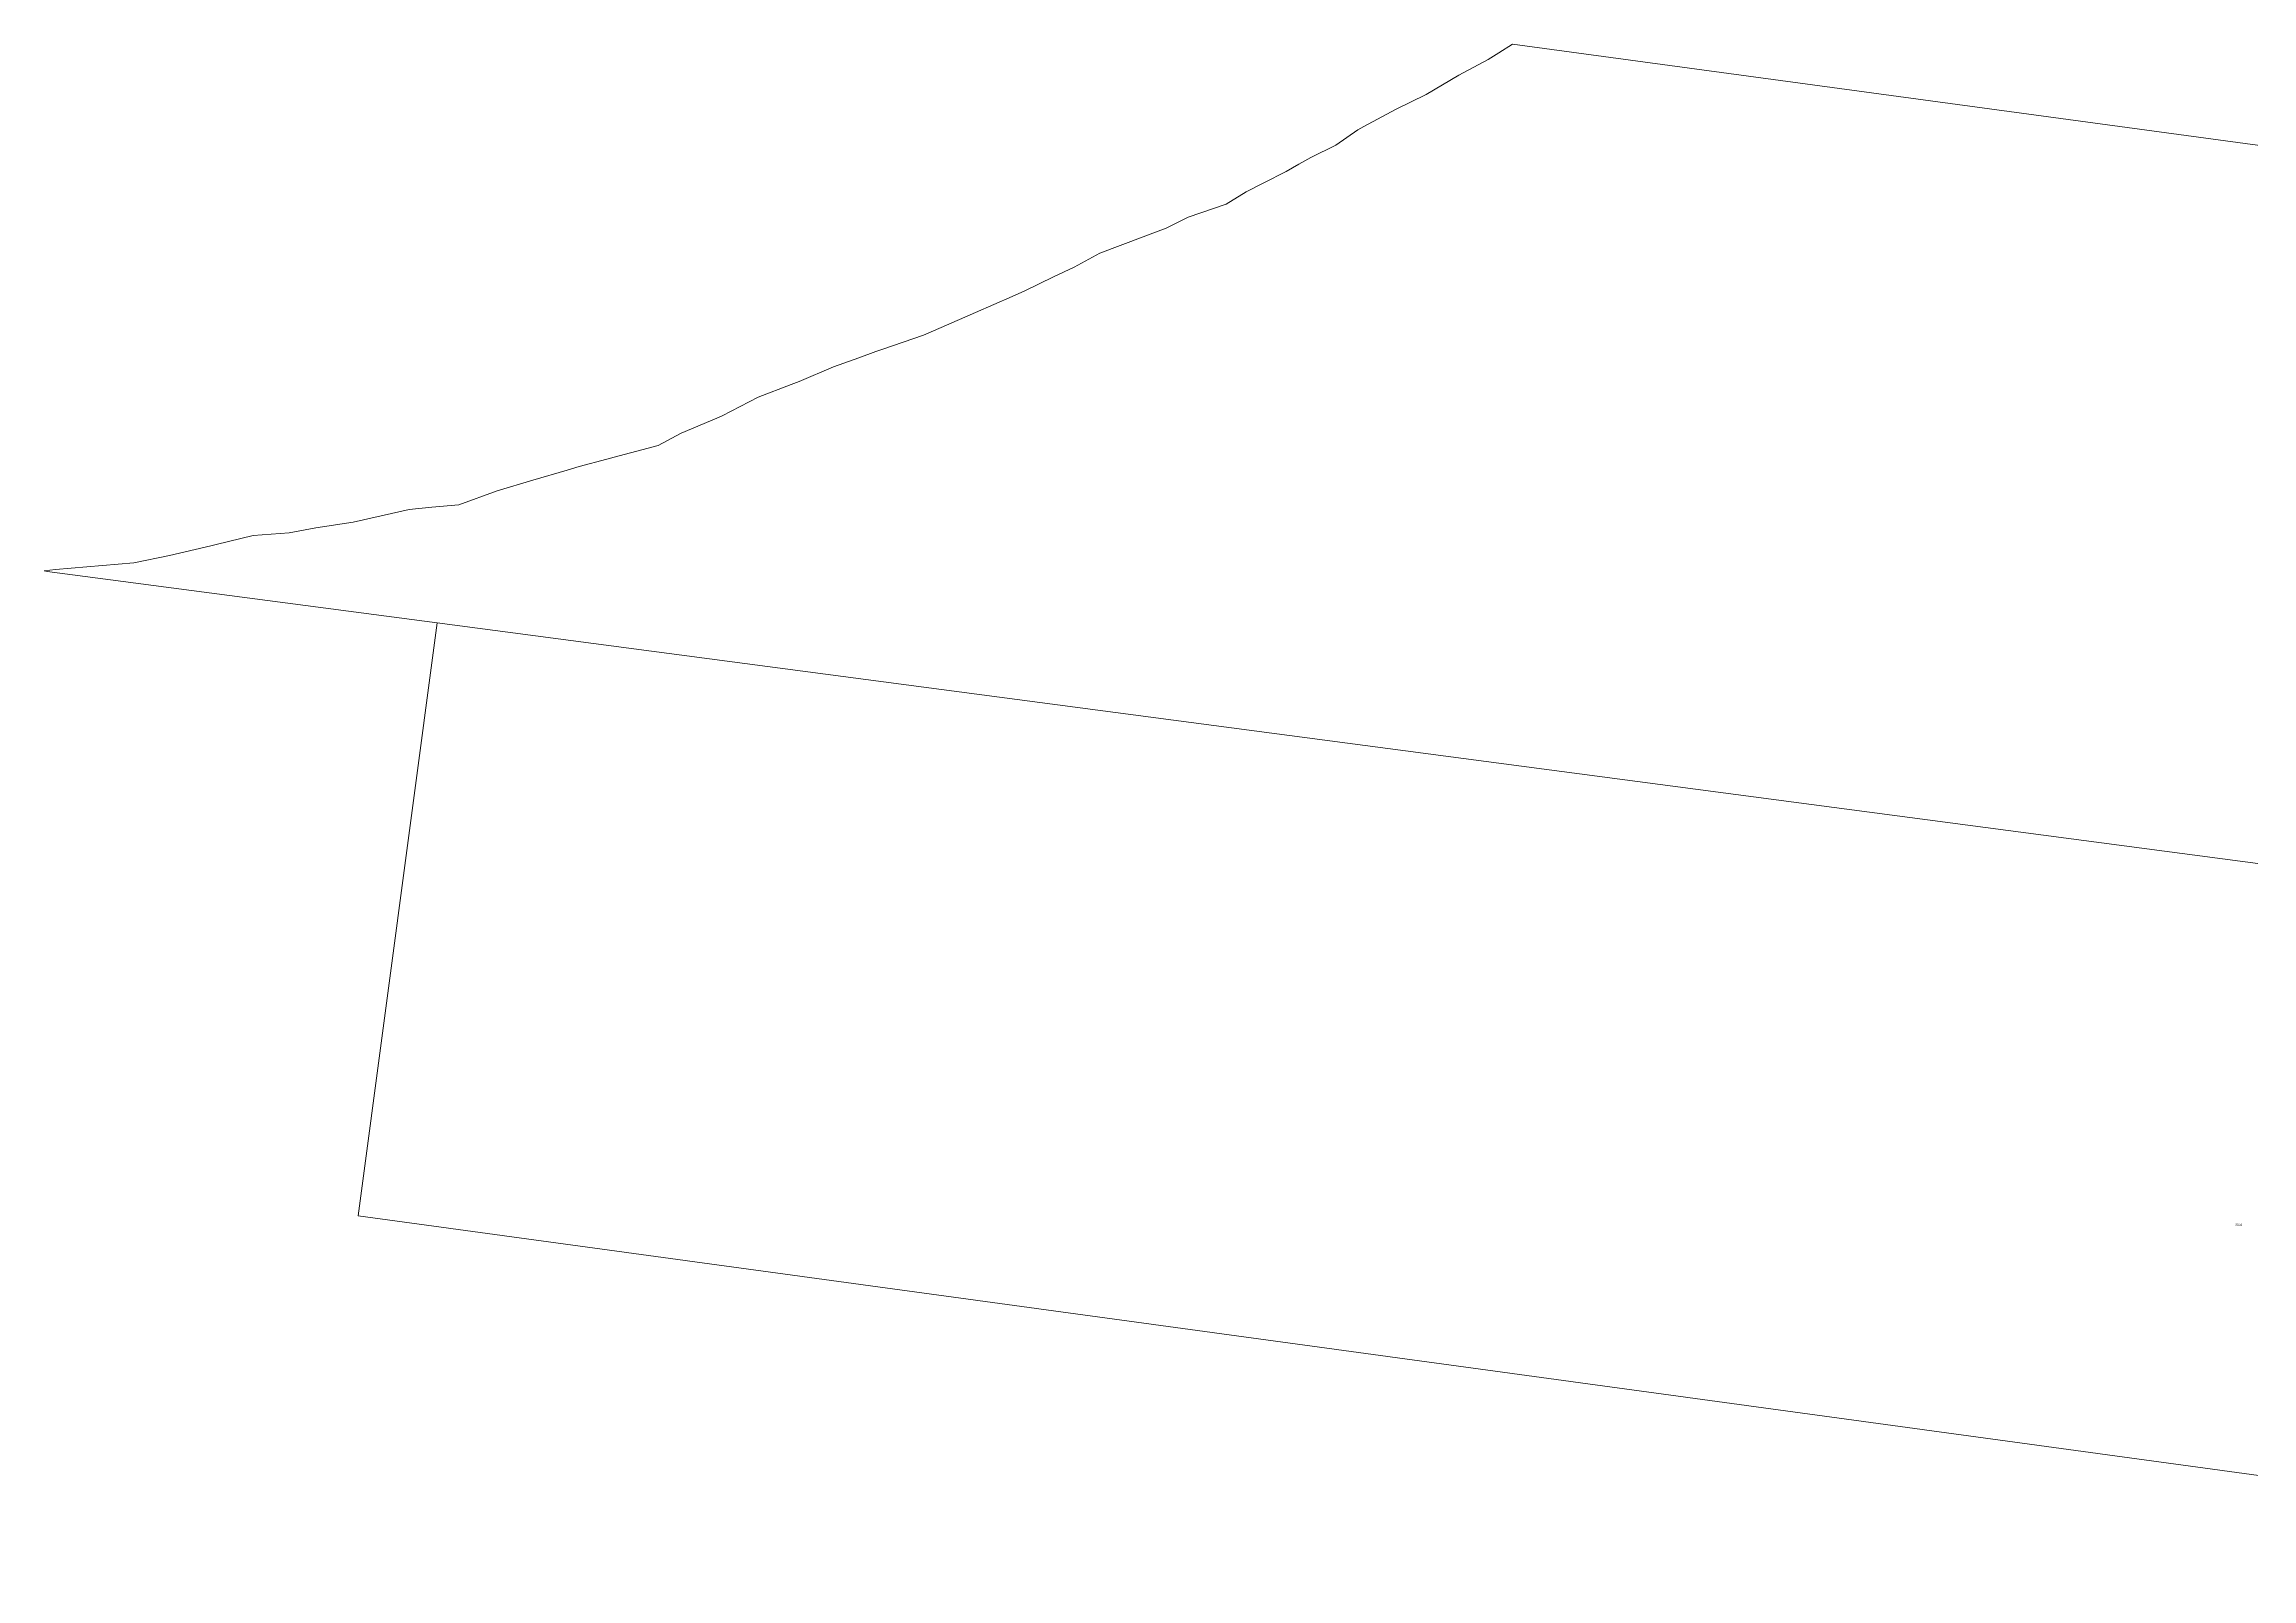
# Model space of a CAD drawing. Header units: metres. Extents: x 275294 to 277468, y 6206436 to 6207766.
# Drawn here: x 275294 to 276274, y 6206849 to 6207530 of the extents above; entities that cross this region are included whole.
import ezdxf

# ---------------------------------------------------------------- set-up
doc = ezdxf.new("R2010")
doc.units = ezdxf.units.M
doc.layers.add('Cadastre Land Parcels_SP_EXT', color=9, linetype='Continuous', lineweight=5)
doc.styles.get("Standard").update_dxf_attribs({"font": 'arial.ttf'})

msp = doc.modelspace()

# ---------------------------------------------------------------- linework, layer by layer
at = {"layer": 'Cadastre Land Parcels_SP_EXT', "linetype": 'Continuous'}
msp.add_lwpolyline([(276606.99, 6207440.54), (275945.65, 6207530.09), (275939.58, 6207526.23), (275934.9, 6207523.25), (275921.92, 6207516.36), (275907.38, 6207507.76), (275893.8, 6207501.11), (275879.65, 6207493.52), (275877.09, 6207492.14), (275867.28, 6207485.25), (275856.13, 6207479.88), (275850.9, 6207476.85), (275845.25, 6207473.58), (275835.33, 6207468.58), (275827.5, 6207464.64), (275818.63, 6207459.11), (275801.77, 6207453.39), (275799.41, 6207452.22), (275791.96, 6207448.5), (275783.77, 6207445.33), (275781.81, 6207444.59), (275762.59, 6207437.31), (275751.18, 6207431.22), (275742, 6207426.81), (275729.23, 6207420.67), (275723.7, 6207418.23), (275707.43, 6207411.05), (275692.2, 6207404.38), (275684.34, 6207400.94), (275666.19, 6207394.76), (275663.1, 6207393.71), (275655.6, 6207390.99), (275644.35, 6207386.92), (275629.16, 6207380.47), (275625.59, 6207379.09), (275610.97, 6207373.45), (275594.99, 6207365.16), (275592.62, 6207364.17), (275576.73, 6207357.55), (275566.48, 6207352.11), (275547.02, 6207346.89), (275543.8, 6207346.02), (275531.51, 6207342.72), (275526.19, 6207341.16), (275510.89, 6207336.67), (275495.06, 6207332.02), (275478.08, 6207325.67), (275466.05, 6207324.76), (275456.1, 6207323.62), (275431.18, 6207317.98), (275414.67, 6207315.5), (275402.71, 6207313.39), (275386.87, 6207312.1), (275370.34, 6207308.14), (275367.94, 6207307.57), (275349.68, 6207303.23), (275333.86, 6207300.04), (275299.11, 6207297.05), (275294.04, 6207296.42), (275295.44, 6207296.23), (275468.47, 6207273.39), (276672.64, 6207114.33)], dxfattribs=at)
msp.add_lwpolyline([(276617.52, 6206870.58), (276328.43, 6206911.18), (276354.16, 6207028.84), (276644.21, 6206988.61), (276672.64, 6207114.33), (275468.47, 6207273.39), (275433.46, 6207010.41), (276612.56, 6206849.31), (276617.52, 6206870.58)], close=True, dxfattribs=at)

# ---------------------------------------------------------------- texts
at = {"layer": 'Cadastre Land Parcels_SP_EXT'}
msp.add_text('3010', height=1, dxfattribs=at).set_placement((276266.43, 6207005.83))

doc.saveas('drawing.dxf')
